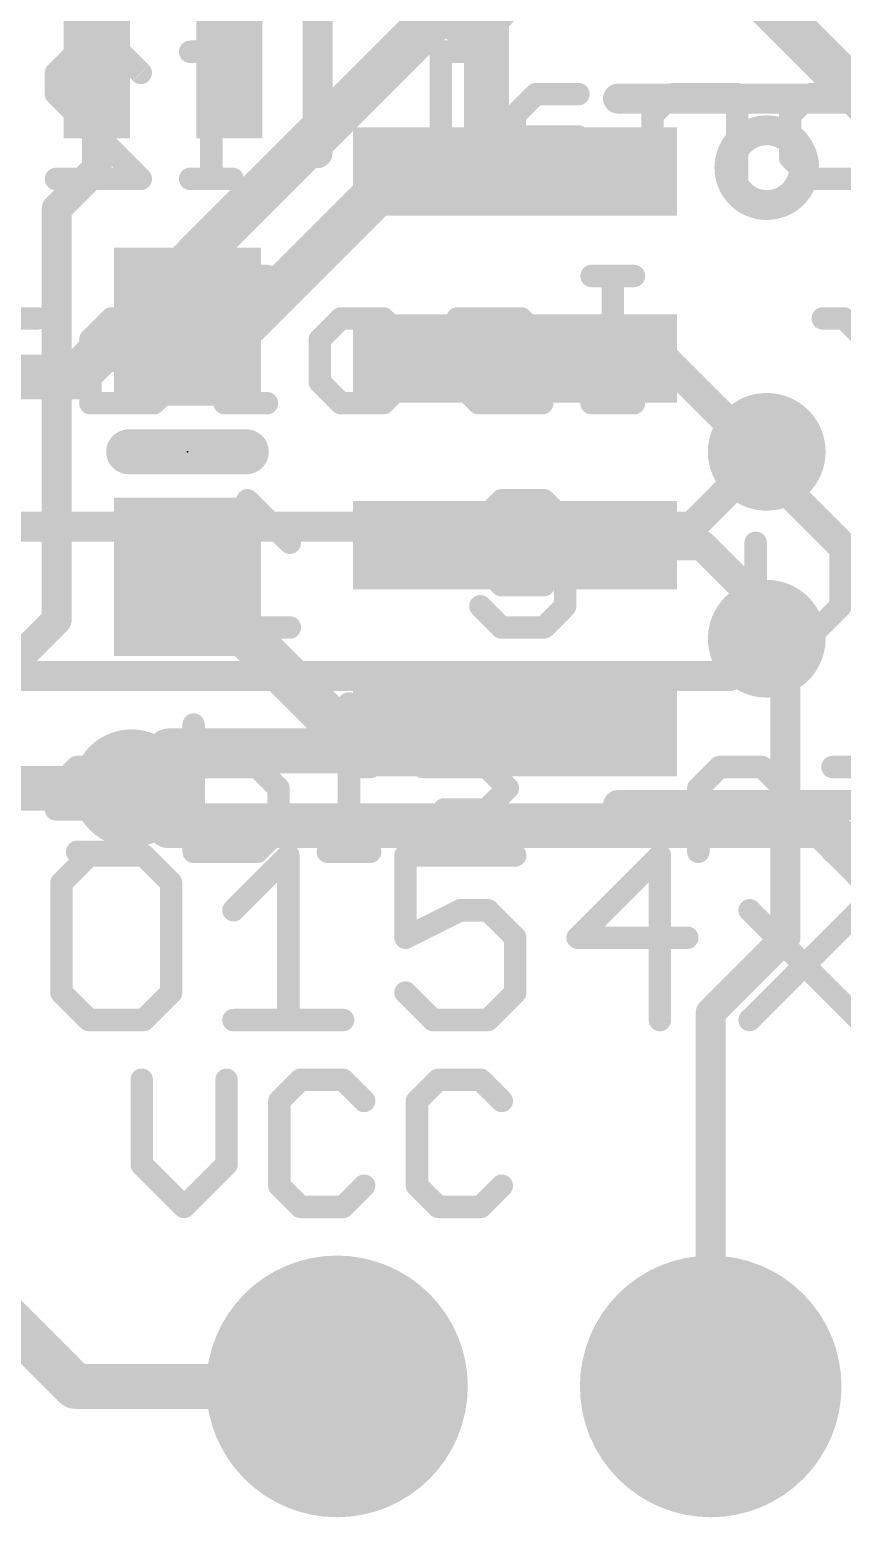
# Model space of a CAD drawing. Extents: x -0.1 to 34.1, y -8.2 to 17.8.
# Drawn here: x 6.8 to 12.32, y 1.65 to 11.76 of the extents above; entities that cross this region are included whole.
import ezdxf

# ---------------------------------------------------------------- set-up
doc = ezdxf.new("R2010")
doc.units = 0
for name, color, linetype in [('1', 12, 'CONTINUOUS'), ('16', 5, 'CONTINUOUS'), ('17', 110, 'CONTINUOUS'), ('18', 110, 'CONTINUOUS'), ('21', 40, 'CONTINUOUS'), ('22', 6, 'CONTINUOUS'), ('23', 40, 'CONTINUOUS')]:
    doc.layers.add(name, color=color, linetype=linetype)

# ---------------------------------------------------------------- blocks, each defined once
blk = doc.blocks.new('RECT')
blk.add_solid([(-0.5, -0.5), (0.5, -0.5), (-0.5, 0.5), (0.5, 0.5)])
blk = doc.blocks.new('ROUNDP')
at = {"const_width": 0.5}
blk.add_lwpolyline([(0, -0.25, 1), (0, 0.25, 1), (0, -0.25)], format="xyb", dxfattribs=at)
blk = doc.blocks.new('ROUNDV')
at = {"const_width": 0.5}
blk.add_lwpolyline([(0, -0.25, 1), (0, 0.25, 1), (0, -0.25)], format="xyb", dxfattribs=at)

msp = doc.modelspace()

# ---------------------------------------------------------------- linework, layer by layer
at = {"layer": '1'}
for points, const_width in [([(9.906, 11.938), (9.906, 10.795)], 0.3048), ([(7.258, 11.469), (7.258, 10.814)], 0.2032), ([(7.258, 10.814), (6.985, 10.541)], 0.2032), ([(9.31, 10.795), (8.255, 9.74)], 0.3048), ([(9.31, 10.795), (9.906, 10.795)], 0.3048), ([(9.906, 10.795), (10.1, 10.795)], 0.3048), ([(6.985, 10.541), (6.985, 7.747)], 0.2032), ([(7.874, 9.74), (8.255, 9.74)], 0.3048), ([(11.116, 9.525), (10.1, 9.525)], 0.2032), ([(11.751, 8.89), (11.116, 9.525)], 0.2032), ([(11.811, 8.89), (11.751, 8.89)], 0.2032), ([(11.811, 8.89), (11.811, 8.763)], 0.2032), ([(12.573, 8.001), (11.811, 8.763)], 0.2032), ([(11.37, 8.255), (10.1, 8.255)], 0.2032), ([(11.811, 7.814), (11.37, 8.255)], 0.2032), ([(7.874, 8.04), (8.929, 6.985)], 0.3048), ([(11.811, 7.62), (11.811, 7.814)], 0.2032), ([(6.985, 7.747), (6.628, 7.39)], 0.2032), ([(11.938, 7.493), (11.811, 7.62)], 0.2032), ([(11.938, 5.588), (11.938, 7.493)], 0.2032), ([(8.929, 6.985), (9.056, 6.858)], 0.3048), ([(8.929, 6.985), (10.1, 6.985)], 0.3048), ([(7.112, 2.54), (2.794, 6.858)], 0.3048), ([(7.493, 6.604), (7.747, 6.858)], 0.3048), ([(7.747, 6.858), (9.056, 6.858)], 0.3048), ([(11.43, 5.08), (11.938, 5.588)], 0.2032), ([(11.43, 2.54), (11.43, 5.08)], 0.2032), ([(8.89, 2.54), (7.112, 2.54)], 0.3048)]:
    msp.add_lwpolyline(points, dxfattribs=dict(at, const_width=const_width))
for points, const_width in [([(7.3088, 11.469, 1), (7.2072, 11.469)], 0.1016), ([(7.2939, 10.7781, 1), (7.2221, 10.8499)], 0.1016), ([(9.31, 10.8712, 1), (9.31, 10.7188)], 0.1524), ([(9.3639, 10.7411, 1), (9.2561, 10.8489)], 0.1524), ([(9.906, 10.8712, 1), (9.906, 10.7188)], 0.1524), ([(9.906, 10.7188, 1), (9.906, 10.8712)], 0.1524), ([(10.1, 10.7188, 1), (10.1, 10.8712)], 0.1524), ([(7.2072, 10.814, 1), (7.3088, 10.814)], 0.1016), ([(9.8298, 10.795, 1), (9.9822, 10.795)], 0.1524), ([(7.0358, 10.541, 1), (6.9342, 10.541)], 0.1016), ([(6.9491, 10.5769, 1), (7.0209, 10.5051)], 0.1016), ([(7.874, 9.8162, 1), (7.874, 9.6638)], 0.1524), ([(8.2011, 9.7939, 1), (8.3089, 9.6861)], 0.1524), ([(8.255, 9.6638, 1), (8.255, 9.8162)], 0.1524), ([(10.1, 9.5758, 1), (10.1, 9.4742)], 0.1016), ([(11.1519, 9.5609, 1), (11.0801, 9.4891)], 0.1016), ([(11.116, 9.4742, 1), (11.116, 9.5758)], 0.1016), ([(11.751, 8.9408, 1), (11.751, 8.8392)], 0.1016), ([(11.7151, 8.8541, 1), (11.7869, 8.9259)], 0.1016), ([(11.8618, 8.89, 1), (11.7602, 8.89)], 0.1016), ([(11.811, 8.8392, 1), (11.811, 8.9408)], 0.1016), ([(11.8469, 8.7989, 1), (11.7751, 8.7271)], 0.1016), ([(11.7602, 8.763, 1), (11.8618, 8.763)], 0.1016), ([(10.1, 8.3058, 1), (10.1, 8.2042)], 0.1016), ([(11.4059, 8.2909, 1), (11.3341, 8.2191)], 0.1016), ([(11.37, 8.2042, 1), (11.37, 8.3058)], 0.1016), ([(7.9279, 8.0939, 1), (7.8201, 7.9861)], 0.1524), ([(11.8618, 7.814, 1), (11.7602, 7.814)], 0.1016), ([(11.7751, 7.7781, 1), (11.8469, 7.8499)], 0.1016), ([(6.9342, 7.747, 1), (7.0358, 7.747)], 0.1016), ([(7.0209, 7.7111, 1), (6.9491, 7.7829)], 0.1016), ([(11.8469, 7.6559, 1), (11.7751, 7.5841)], 0.1016), ([(11.7602, 7.62, 1), (11.8618, 7.62)], 0.1016), ([(11.9888, 7.493, 1), (11.8872, 7.493)], 0.1016), ([(11.9021, 7.4571, 1), (11.9739, 7.5289)], 0.1016), ([(8.9829, 7.0389, 1), (8.8751, 6.9311)], 0.1524), ([(8.929, 7.0612, 1), (8.929, 6.9088)], 0.1524), ([(8.8751, 6.9311, 1), (8.9829, 7.0389)], 0.1524), ([(10.1, 6.9088, 1), (10.1, 7.0612)], 0.1524), ([(7.747, 6.9342, 1), (7.747, 6.7818)], 0.1524), ([(7.8009, 6.8041, 1), (7.6931, 6.9119)], 0.1524), ([(9.0021, 6.8041, 1), (9.1099, 6.9119)], 0.1524), ([(9.056, 6.7818, 1), (9.056, 6.9342)], 0.1524), ([(7.4391, 6.6579, 1), (7.5469, 6.5501)], 0.1524), ([(11.9739, 5.5521, 1), (11.9021, 5.6239)], 0.1016), ([(11.8872, 5.588, 1), (11.9888, 5.588)], 0.1016), ([(11.4808, 5.08, 1), (11.3792, 5.08)], 0.1016), ([(11.3941, 5.1159, 1), (11.4659, 5.0441)], 0.1016), ([(7.112, 2.6162, 1), (7.112, 2.4638)], 0.1524), ([(7.0581, 2.4861, 1), (7.1659, 2.5939)], 0.1524), ([(8.89, 2.4638, 1), (8.89, 2.6162)], 0.1524), ([(11.3792, 2.54, 1), (11.4808, 2.54)], 0.1016)]:
    msp.add_lwpolyline(points, format="xyb", dxfattribs=dict(at, const_width=const_width))
at = {"layer": '16'}
for points, const_width in [([(7.112, 9.398), (9.779, 12.065)], 0.3048), ([(3.556, 9.398), (7.112, 9.398)], 0.3048), ([(11.303, 8.382), (11.811, 8.89)], 0.2032), ([(3.556, 8.382), (11.303, 8.382)], 0.2032), ([(11.557, 7.366), (11.811, 7.62)], 0.2032), ([(3.556, 7.366), (11.557, 7.366)], 0.2032), ([(7.493, 6.604), (3.048, 6.604)], 0.3048), ([(7.747, 6.35), (7.493, 6.604)], 0.3048), ([(12.192, 6.35), (7.747, 6.35)], 0.3048), ([(16.002, 2.54), (12.192, 6.35)], 0.3048)]:
    msp.add_lwpolyline(points, dxfattribs=dict(at, const_width=const_width))
for points, const_width in [([(7.0581, 9.4519, 1), (7.1659, 9.3441)], 0.1524), ([(7.112, 9.3218, 1), (7.112, 9.4742)], 0.1524), ([(11.8469, 8.8541, 1), (11.7751, 8.9259)], 0.1016), ([(11.2671, 8.4179, 1), (11.3389, 8.3461)], 0.1016), ([(11.303, 8.3312, 1), (11.303, 8.4328)], 0.1016), ([(11.8469, 7.5841, 1), (11.7751, 7.6559)], 0.1016), ([(11.5211, 7.4019, 1), (11.5929, 7.3301)], 0.1016), ([(11.557, 7.3152, 1), (11.557, 7.4168)], 0.1016), ([(7.5469, 6.6579, 1), (7.4391, 6.5501)], 0.1524), ([(7.493, 6.5278, 1), (7.493, 6.6802)], 0.1524), ([(7.747, 6.4262, 1), (7.747, 6.2738)], 0.1524), ([(7.6931, 6.2961, 1), (7.8009, 6.4039)], 0.1524), ([(12.2459, 6.4039, 1), (12.1381, 6.2961)], 0.1524), ([(12.192, 6.2738, 1), (12.192, 6.4262)], 0.1524)]:
    msp.add_lwpolyline(points, format="xyb", dxfattribs=dict(at, const_width=const_width))
at = {"layer": '21'}
for points, const_width in [([(8.758, 13.719), (8.758, 10.919)], 0.2032), ([(11.5931, 12.1559), (12.7, 11.049)], 0.3048), ([(10.8, 11.29), (14.6, 11.29)], 0.2032), ([(8.274, 8.89), (7.474, 8.89)], 0.3048), ([(14.6, 6.49), (10.8, 6.49)], 0.2032), ([(7.2036, 6.1478), (7.0172, 5.9613)], 0.1524), ([(7.5765, 6.1478), (7.2036, 6.1478)], 0.1524), ([(7.7629, 5.9613), (7.5765, 6.1478)], 0.1524), ([(8.1866, 5.7749), (8.5594, 6.1478)], 0.1524), ([(8.5594, 6.1478), (8.5594, 5.0292)], 0.1524), ([(10.1017, 6.1478), (9.356, 6.1478)], 0.1524), ([(9.356, 6.1478), (9.356, 5.5885)], 0.1524), ([(11.0847, 6.1478), (10.5254, 5.5885)], 0.1524), ([(11.0847, 5.0292), (11.0847, 6.1478)], 0.1524), ([(7.0172, 5.9613), (7.0172, 5.2156)], 0.1524), ([(7.7629, 5.2156), (7.7629, 5.9613)], 0.1524), ([(9.356, 5.5885), (9.7288, 5.7749)], 0.1524), ([(9.7288, 5.7749), (9.9153, 5.7749)], 0.1524), ([(9.9153, 5.7749), (10.1017, 5.5885)], 0.1524), ([(11.6948, 5.7749), (12.4405, 5.0292)], 0.1524), ([(11.6948, 5.0292), (12.4405, 5.7749)], 0.1524), ([(10.1017, 5.5885), (10.1017, 5.2156)], 0.1524), ([(10.5254, 5.5885), (11.2711, 5.5885)], 0.1524), ([(7.0172, 5.2156), (7.2036, 5.0292)], 0.1524), ([(7.5765, 5.0292), (7.7629, 5.2156)], 0.1524), ([(9.5424, 5.0292), (9.356, 5.2156)], 0.1524), ([(10.1017, 5.2156), (9.9153, 5.0292)], 0.1524), ([(7.2036, 5.0292), (7.5765, 5.0292)], 0.1524), ([(8.1866, 5.0292), (8.9323, 5.0292)], 0.1524), ([(9.9153, 5.0292), (9.5424, 5.0292)], 0.1524), ([(7.5629, 4.6235), (7.5629, 4.0473)], 0.1524), ([(8.1391, 4.0473), (8.1391, 4.6235)], 0.1524), ([(8.6425, 4.6235), (8.4984, 4.4795)], 0.1524), ([(8.9306, 4.6235), (8.6425, 4.6235)], 0.1524), ([(9.0747, 4.4795), (8.9306, 4.6235)], 0.1524), ([(9.578, 4.6235), (9.434, 4.4795)], 0.1524), ([(9.8661, 4.6235), (9.578, 4.6235)], 0.1524), ([(10.0102, 4.4795), (9.8661, 4.6235)], 0.1524), ([(8.4984, 4.4795), (8.4984, 3.9033)], 0.1524), ([(9.434, 4.4795), (9.434, 3.9033)], 0.1524), ([(7.5629, 4.0473), (7.851, 3.7592)], 0.1524), ([(7.851, 3.7592), (8.1391, 4.0473)], 0.1524), ([(8.4984, 3.9033), (8.6425, 3.7592)], 0.1524), ([(8.9306, 3.7592), (9.0747, 3.9033)], 0.1524), ([(9.434, 3.9033), (9.578, 3.7592)], 0.1524), ([(9.8661, 3.7592), (10.0102, 3.9033)], 0.1524), ([(8.6425, 3.7592), (8.9306, 3.7592)], 0.1524), ([(9.578, 3.7592), (9.8661, 3.7592)], 0.1524)]:
    msp.add_lwpolyline(points, dxfattribs=dict(at, const_width=const_width))
for points, const_width in [([(10.8, 11.3408, 1), (10.8, 11.2392)], 0.1016), ([(11.811, 10.5664, 1), (11.811, 11.0744, 1), (11.811, 10.5664)], 0.2032), ([(8.7072, 10.919, 1), (8.8088, 10.919)], 0.1016), ([(7.474, 8.9662, 1), (7.474, 8.8138)], 0.1524), ([(8.274, 8.8138, 1), (8.274, 8.9662)], 0.1524), ([(10.8, 6.5408, 1), (10.8, 6.4392)], 0.1016), ([(7.2036, 6.1859, 1), (7.2036, 6.1097)], 0.0762), ([(7.2306, 6.1208, 1), (7.1767, 6.1747)], 0.0762), ([(7.6034, 6.1747, 1), (7.5495, 6.1208)], 0.0762), ([(7.5765, 6.1097, 1), (7.5765, 6.1859)], 0.0762), ([(8.5975, 6.1478, 1), (8.5213, 6.1478)], 0.0762), ([(8.5864, 6.1208, 1), (8.5325, 6.1747)], 0.0762), ([(9.356, 6.1859, 1), (9.356, 6.1097)], 0.0762), ([(9.3941, 6.1478, 1), (9.3179, 6.1478)], 0.0762), ([(10.1017, 6.1097, 1), (10.1017, 6.1859)], 0.0762), ([(11.1228, 6.1478, 1), (11.0466, 6.1478)], 0.0762), ([(11.1116, 6.1208, 1), (11.0577, 6.1747)], 0.0762), ([(7.0553, 5.9613, 1), (6.9791, 5.9613)], 0.0762), ([(6.9903, 5.9883, 1), (7.0441, 5.9344)], 0.0762), ([(7.801, 5.9613, 1), (7.7248, 5.9613)], 0.0762), ([(7.736, 5.9344, 1), (7.7898, 5.9883)], 0.0762), ([(8.1597, 5.8018, 1), (8.2135, 5.748)], 0.0762), ([(9.7288, 5.813, 1), (9.7288, 5.7368)], 0.0762), ([(9.7459, 5.7408, 1), (9.7118, 5.809)], 0.0762), ([(9.9422, 5.8018, 1), (9.8883, 5.748)], 0.0762), ([(9.9153, 5.7368, 1), (9.9153, 5.813)], 0.0762), ([(11.7217, 5.8018, 1), (11.6678, 5.748)], 0.0762), ([(9.339, 5.6226, 1), (9.373, 5.5544)], 0.0762), ([(10.1398, 5.5885, 1), (10.0636, 5.5885)], 0.0762), ([(10.5254, 5.6266, 1), (10.5254, 5.5504)], 0.0762), ([(11.2711, 5.5504, 1), (11.2711, 5.6266)], 0.0762), ([(9.3179, 5.5885, 1), (9.3941, 5.5885)], 0.0762), ([(10.0748, 5.5615, 1), (10.1286, 5.6154)], 0.0762), ([(10.4984, 5.6154, 1), (10.5523, 5.5615)], 0.0762), ([(7.0441, 5.2426, 1), (6.9903, 5.1887)], 0.0762), ([(7.7898, 5.1887, 1), (7.736, 5.2426)], 0.0762), ([(9.3829, 5.2426, 1), (9.329, 5.1887)], 0.0762), ([(10.1286, 5.1887, 1), (10.0748, 5.2426)], 0.0762), ([(6.9791, 5.2156, 1), (7.0553, 5.2156)], 0.0762), ([(7.7248, 5.2156, 1), (7.801, 5.2156)], 0.0762), ([(10.0636, 5.2156, 1), (10.1398, 5.2156)], 0.0762), ([(7.2036, 5.0673, 1), (7.2036, 4.9911)], 0.0762), ([(7.1767, 5.0023, 1), (7.2306, 5.0561)], 0.0762), ([(7.5495, 5.0561, 1), (7.6034, 5.0023)], 0.0762), ([(7.5765, 4.9911, 1), (7.5765, 5.0673)], 0.0762), ([(8.1866, 5.0673, 1), (8.1866, 4.9911)], 0.0762), ([(8.5213, 5.0292, 1), (8.5975, 5.0292)], 0.0762), ([(8.9323, 4.9911, 1), (8.9323, 5.0673)], 0.0762), ([(9.5424, 5.0673, 1), (9.5424, 4.9911)], 0.0762), ([(9.5155, 5.0023, 1), (9.5694, 5.0561)], 0.0762), ([(9.8883, 5.0561, 1), (9.9422, 5.0023)], 0.0762), ([(9.9153, 4.9911, 1), (9.9153, 5.0673)], 0.0762), ([(11.0466, 5.0292, 1), (11.1228, 5.0292)], 0.0762), ([(11.6678, 5.0561, 1), (11.7217, 5.0023)], 0.0762), ([(7.601, 4.6235, 1), (7.5248, 4.6235)], 0.0762), ([(8.1772, 4.6235, 1), (8.101, 4.6235)], 0.0762), ([(8.6425, 4.6616, 1), (8.6425, 4.5854)], 0.0762), ([(8.6694, 4.5966, 1), (8.6156, 4.6505)], 0.0762), ([(8.9576, 4.6505, 1), (8.9037, 4.5966)], 0.0762), ([(8.9306, 4.5854, 1), (8.9306, 4.6616)], 0.0762), ([(9.578, 4.6616, 1), (9.578, 4.5854)], 0.0762), ([(9.605, 4.5966, 1), (9.5511, 4.6505)], 0.0762), ([(9.8931, 4.6505, 1), (9.8392, 4.5966)], 0.0762), ([(9.8661, 4.5854, 1), (9.8661, 4.6616)], 0.0762), ([(8.5365, 4.4795, 1), (8.4603, 4.4795)], 0.0762), ([(9.4721, 4.4795, 1), (9.3959, 4.4795)], 0.0762), ([(8.4715, 4.5064, 1), (8.5254, 4.4525)], 0.0762), ([(9.0477, 4.4525, 1), (9.1016, 4.5064)], 0.0762), ([(9.407, 4.5064, 1), (9.4609, 4.4525)], 0.0762), ([(9.9832, 4.4525, 1), (10.0371, 4.5064)], 0.0762), ([(7.5899, 4.0743, 1), (7.536, 4.0204)], 0.0762), ([(7.5248, 4.0473, 1), (7.601, 4.0473)], 0.0762), ([(8.101, 4.0473, 1), (8.1772, 4.0473)], 0.0762), ([(8.1661, 4.0204, 1), (8.1122, 4.0743)], 0.0762), ([(8.5254, 3.9302, 1), (8.4715, 3.8763)], 0.0762), ([(9.1016, 3.8763, 1), (9.0477, 3.9302)], 0.0762), ([(9.4609, 3.9302, 1), (9.407, 3.8763)], 0.0762), ([(10.0371, 3.8763, 1), (9.9832, 3.9302)], 0.0762), ([(8.4603, 3.9033, 1), (8.5365, 3.9033)], 0.0762), ([(9.3959, 3.9033, 1), (9.4721, 3.9033)], 0.0762), ([(7.8241, 3.7861, 1), (7.878, 3.7323)], 0.0762), ([(7.8241, 3.7323, 1), (7.878, 3.7861)], 0.0762), ([(8.6425, 3.7973, 1), (8.6425, 3.7211)], 0.0762), ([(8.6156, 3.7323, 1), (8.6694, 3.7861)], 0.0762), ([(8.9037, 3.7861, 1), (8.9576, 3.7323)], 0.0762), ([(8.9306, 3.7211, 1), (8.9306, 3.7973)], 0.0762), ([(9.578, 3.7973, 1), (9.578, 3.7211)], 0.0762), ([(9.5511, 3.7323, 1), (9.605, 3.7861)], 0.0762), ([(9.8392, 3.7861, 1), (9.8931, 3.7323)], 0.0762), ([(9.8661, 3.7211, 1), (9.8661, 3.7973)], 0.0762)]:
    msp.add_lwpolyline(points, format="xyb", dxfattribs=dict(at, const_width=const_width))
at = {"layer": '22', "const_width": 0.1524}
for points in [[(6.9802, 11.4645), (7.1243, 11.6085)], [(7.1243, 11.6085), (7.4124, 11.6085)], [(7.4124, 11.6085), (7.5564, 11.4645)], [(8.1801, 11.6085), (7.892, 11.6085)], [(8.036, 10.7442), (8.036, 11.6085)], [(9.7393, 11.6085), (9.5952, 11.6085)], [(9.5952, 11.6085), (9.5952, 10.7442)], [(6.9802, 11.3204), (6.9802, 11.4645)], [(7.5564, 10.7442), (6.9802, 11.3204)], [(10.2426, 11.3204), (10.0986, 11.1764)], [(10.5308, 11.3204), (10.2426, 11.3204)], [(11.1782, 11.3204), (11.0341, 11.1764)], [(11.6103, 11.3204), (11.1782, 11.3204)], [(11.6103, 10.7442), (11.6103, 11.3204)], [(11.9696, 11.1764), (12.1137, 11.3204)], [(12.1137, 11.3204), (12.4018, 11.3204)], [(10.0986, 11.1764), (10.0986, 10.7442)], [(11.0341, 11.1764), (11.0341, 10.7442)], [(11.9696, 10.8883), (11.9696, 11.1764)], [(10.5308, 11.0323), (10.0986, 11.0323)], [(10.6748, 10.8883), (10.5308, 11.0323)], [(10.5308, 10.7442), (10.6748, 10.8883)], [(12.1137, 10.7442), (11.9696, 10.8883)], [(6.9802, 10.7442), (7.5564, 10.7442)], [(8.1801, 10.7442), (7.892, 10.7442)], [(9.7393, 10.7442), (9.4512, 10.7442)], [(10.0986, 10.7442), (10.5308, 10.7442)], [(12.4018, 10.7442), (12.1137, 10.7442)], [(8.414, 10.0845), (8.2699, 10.0845)], [(8.2699, 10.0845), (8.2699, 9.2202)], [(10.9087, 10.0845), (10.6206, 10.0845)], [(10.7646, 9.2202), (10.7646, 10.0845)], [(6.8548, 9.7964), (6.5667, 9.7964)], [(7.3581, 9.7964), (7.2141, 9.6524)], [(7.6462, 9.7964), (7.3581, 9.7964)], [(8.7733, 9.6524), (8.9173, 9.7964)], [(8.9173, 9.7964), (9.2054, 9.7964)], [(9.2054, 9.7964), (9.3495, 9.6524)], [(10.141, 9.7964), (9.7088, 9.7964)], [(10.285, 9.6524), (10.141, 9.7964)], [(12.3357, 9.7964), (12.1916, 9.7964)], [(12.6238, 9.5083), (12.3357, 9.7964)], [(7.2141, 9.6524), (7.2141, 9.2202)], [(8.7733, 9.3643), (8.7733, 9.6524)], [(9.3495, 9.6524), (9.3495, 9.3643)], [(10.141, 9.5083), (10.285, 9.6524)], [(7.6462, 9.5083), (7.2141, 9.5083)], [(7.7903, 9.3643), (7.6462, 9.5083)], [(9.7088, 9.3643), (9.8528, 9.5083)], [(9.8528, 9.5083), (10.141, 9.5083)], [(7.6462, 9.2202), (7.7903, 9.3643)], [(8.9173, 9.2202), (8.7733, 9.3643)], [(9.3495, 9.3643), (9.2054, 9.2202)], [(9.8528, 9.2202), (9.7088, 9.3643)], [(7.2141, 9.2202), (7.6462, 9.2202)], [(8.414, 9.2202), (8.1259, 9.2202)], [(9.2054, 9.2202), (8.9173, 9.2202)], [(10.285, 9.2202), (9.8528, 9.2202)], [(10.9087, 9.2202), (10.6206, 9.2202)], [(8.5699, 8.2724), (8.2818, 8.5605)], [(8.2818, 8.5605), (8.2818, 7.6962)], [(10.0088, 8.5605), (9.8647, 8.4165)], [(10.2969, 8.5605), (10.0088, 8.5605)], [(10.4409, 8.4165), (10.2969, 8.5605)], [(9.8647, 8.4165), (9.8647, 8.1284)], [(10.4409, 7.8403), (10.4409, 8.4165)], [(10.2969, 8.2724), (10.0088, 8.2724)], [(10.0088, 8.2724), (10.0088, 7.9843)], [(10.2969, 7.9843), (10.2969, 8.2724)], [(11.7357, 8.2724), (11.7357, 7.5521)], [(12.312, 8.2724), (12.312, 7.8403)], [(9.8647, 8.1284), (10.0088, 7.9843)], [(10.0088, 7.9843), (10.2969, 7.9843)], [(9.8647, 7.8403), (10.0088, 7.6962)], [(10.2969, 7.6962), (10.4409, 7.8403)], [(12.312, 7.8403), (12.1679, 7.6962)], [(8.5699, 7.6962), (7.9937, 7.6962)], [(10.0088, 7.6962), (10.2969, 7.6962)], [(12.1679, 7.6962), (11.7357, 7.6962)], [(11.7357, 7.5521), (11.8798, 7.4081)], [(11.8798, 7.4081), (12.0239, 7.4081)], [(8.9716, 7.1806), (8.9716, 7.0365)], [(7.9157, 7.0365), (7.9157, 6.1722)], [(11.9222, 7.0365), (11.9222, 6.1722)], [(7.1242, 6.7484), (6.9802, 6.6044)], [(7.4124, 6.7484), (7.1242, 6.7484)], [(7.5564, 6.6044), (7.4124, 6.7484)], [(8.3479, 6.7484), (7.9157, 6.7484)], [(8.4919, 6.6044), (8.3479, 6.7484)], [(9.1156, 6.7484), (8.9716, 6.7484)], [(8.9716, 6.7484), (8.9716, 6.1722)], [(9.9071, 6.7484), (9.4749, 6.7484)], [(10.0511, 6.6044), (9.9071, 6.7484)], [(11.49, 6.7484), (11.3459, 6.6044)], [(11.7781, 6.7484), (11.49, 6.7484)], [(11.9222, 6.6044), (11.7781, 6.7484)], [(12.5458, 6.7484), (12.2577, 6.7484)], [(6.9802, 6.6044), (6.9802, 6.4603)], [(7.5564, 6.3163), (7.5564, 6.6044)], [(8.4919, 6.3163), (8.4919, 6.6044)], [(9.9071, 6.4603), (10.0511, 6.6044)], [(11.3459, 6.6044), (11.3459, 6.1722)], [(6.9802, 6.4603), (7.5564, 6.4603)], [(9.4749, 6.3163), (9.619, 6.4603)], [(9.619, 6.4603), (9.9071, 6.4603)], [(7.4124, 6.1722), (7.5564, 6.3163)], [(8.3479, 6.1722), (8.4919, 6.3163)], [(9.619, 6.1722), (9.4749, 6.3163)], [(12.4018, 6.3163), (12.2577, 6.1722)], [(7.1242, 6.1722), (7.4124, 6.1722)], [(7.9157, 6.1722), (8.3479, 6.1722)], [(9.1156, 6.1722), (8.8275, 6.1722)], [(10.0511, 6.1722), (9.619, 6.1722)]]:
    msp.add_lwpolyline(points, dxfattribs=at)
at = {"layer": '22', "const_width": 0.0762}
for points in [[(7.1243, 11.6466, 1), (7.1243, 11.5704)], [(7.1512, 11.5816, 1), (7.0973, 11.6355)], [(7.4393, 11.6355, 1), (7.3854, 11.5816)], [(7.4124, 11.5704, 1), (7.4124, 11.6466)], [(7.892, 11.6466, 1), (7.892, 11.5704)], [(8.0741, 11.6085, 1), (7.9979, 11.6085)], [(8.1801, 11.5704, 1), (8.1801, 11.6466)], [(9.5952, 11.6466, 1), (9.5952, 11.5704)], [(9.6333, 11.6085, 1), (9.5571, 11.6085)], [(9.7393, 11.5704, 1), (9.7393, 11.6466)], [(7.0183, 11.4645, 1), (6.9421, 11.4645)], [(6.9533, 11.4914, 1), (7.0071, 11.4375)], [(7.5295, 11.4375, 1), (7.5834, 11.4914)], [(7.0071, 11.3474, 1), (6.9533, 11.2935)], [(6.9421, 11.3204, 1), (7.0183, 11.3204)], [(10.2426, 11.3585, 1), (10.2426, 11.2823)], [(10.2696, 11.2935, 1), (10.2157, 11.3474)], [(10.5308, 11.2823, 1), (10.5308, 11.3585)], [(11.1782, 11.3585, 1), (11.1782, 11.2823)], [(11.2051, 11.2935, 1), (11.1512, 11.3474)], [(11.6484, 11.3204, 1), (11.5722, 11.3204)], [(11.6103, 11.2823, 1), (11.6103, 11.3585)], [(12.1137, 11.3585, 1), (12.1137, 11.2823)], [(12.1406, 11.2935, 1), (12.0867, 11.3474)], [(10.0716, 11.2033, 1), (10.1255, 11.1494)], [(10.1367, 11.1764, 1), (10.0605, 11.1764)], [(11.0722, 11.1764, 1), (10.996, 11.1764)], [(11.0072, 11.2033, 1), (11.0611, 11.1494)], [(12.0077, 11.1764, 1), (11.9315, 11.1764)], [(11.9427, 11.2033, 1), (11.9966, 11.1494)], [(10.0986, 11.0704, 1), (10.0986, 10.9942)], [(10.5577, 11.0593, 1), (10.5038, 11.0054)], [(10.5308, 10.9942, 1), (10.5308, 11.0704)], [(10.7018, 10.8613, 1), (10.6479, 10.9152)], [(10.6479, 10.8613, 1), (10.7018, 10.9152)], [(11.9966, 10.9152, 1), (11.9427, 10.8613)], [(11.9315, 10.8883, 1), (12.0077, 10.8883)], [(6.9802, 10.7823, 1), (6.9802, 10.7061)], [(7.5564, 10.7061, 1), (7.5564, 10.7823)], [(7.892, 10.7823, 1), (7.892, 10.7061)], [(8.1801, 10.7061, 1), (8.1801, 10.7823)], [(9.4512, 10.7823, 1), (9.4512, 10.7061)], [(9.7393, 10.7061, 1), (9.7393, 10.7823)], [(10.0986, 10.7823, 1), (10.0986, 10.7061)], [(10.5308, 10.7061, 1), (10.5308, 10.7823)], [(12.1137, 10.7823, 1), (12.1137, 10.7061)], [(7.5295, 10.7173, 1), (7.5834, 10.7711)], [(7.9979, 10.7442, 1), (8.0741, 10.7442)], [(9.5571, 10.7442, 1), (9.6333, 10.7442)], [(10.0605, 10.7442, 1), (10.1367, 10.7442)], [(10.5038, 10.7711, 1), (10.5577, 10.7173)], [(10.996, 10.7442, 1), (11.0722, 10.7442)], [(11.5722, 10.7442, 1), (11.6484, 10.7442)], [(12.0867, 10.7173, 1), (12.1406, 10.7711)], [(8.2699, 10.1226, 1), (8.2699, 10.0464)], [(8.308, 10.0845, 1), (8.2318, 10.0845)], [(8.414, 10.0464, 1), (8.414, 10.1226)], [(10.6206, 10.1226, 1), (10.6206, 10.0464)], [(10.8027, 10.0845, 1), (10.7265, 10.0845)], [(10.9087, 10.0464, 1), (10.9087, 10.1226)], [(6.8548, 9.7583, 1), (6.8548, 9.8345)], [(7.3581, 9.8345, 1), (7.3581, 9.7583)], [(7.3851, 9.7695, 1), (7.3312, 9.8234)], [(7.6462, 9.7583, 1), (7.6462, 9.8345)], [(8.9173, 9.8345, 1), (8.9173, 9.7583)], [(8.9443, 9.7695, 1), (8.8904, 9.8234)], [(9.2324, 9.8234, 1), (9.1785, 9.7695)], [(9.2054, 9.7583, 1), (9.2054, 9.8345)], [(9.7088, 9.8345, 1), (9.7088, 9.7583)], [(10.1679, 9.8234, 1), (10.114, 9.7695)], [(10.141, 9.7583, 1), (10.141, 9.8345)], [(12.1916, 9.8345, 1), (12.1916, 9.7583)], [(12.3626, 9.8234, 1), (12.3088, 9.7695)], [(12.3357, 9.7583, 1), (12.3357, 9.8345)], [(7.1871, 9.6793, 1), (7.241, 9.6254)], [(7.2522, 9.6524, 1), (7.176, 9.6524)], [(8.7463, 9.6793, 1), (8.8002, 9.6254)], [(8.8114, 9.6524, 1), (8.7352, 9.6524)], [(9.3876, 9.6524, 1), (9.3114, 9.6524)], [(9.3226, 9.6254, 1), (9.3764, 9.6793)], [(10.312, 9.6254, 1), (10.2581, 9.6793)], [(10.2581, 9.6254, 1), (10.312, 9.6793)], [(7.2141, 9.5464, 1), (7.2141, 9.4702)], [(7.6732, 9.5353, 1), (7.6193, 9.4814)], [(7.6462, 9.4702, 1), (7.6462, 9.5464)], [(9.8528, 9.5464, 1), (9.8528, 9.4702)], [(9.8798, 9.4814, 1), (9.8259, 9.5353)], [(10.114, 9.5353, 1), (10.1679, 9.4814)], [(10.141, 9.4702, 1), (10.141, 9.5464)], [(7.8172, 9.3373, 1), (7.7634, 9.3912)], [(7.7634, 9.3373, 1), (7.8172, 9.3912)], [(8.8002, 9.3912, 1), (8.7463, 9.3373)], [(8.7352, 9.3643, 1), (8.8114, 9.3643)], [(9.3114, 9.3643, 1), (9.3876, 9.3643)], [(9.3764, 9.3373, 1), (9.3226, 9.3912)], [(9.7357, 9.3912, 1), (9.6818, 9.3373)], [(9.6818, 9.3912, 1), (9.7357, 9.3373)], [(7.2141, 9.2583, 1), (7.2141, 9.1821)], [(7.176, 9.2202, 1), (7.2522, 9.2202)], [(7.6193, 9.2471, 1), (7.6732, 9.1933)], [(7.6462, 9.1821, 1), (7.6462, 9.2583)], [(8.1259, 9.2583, 1), (8.1259, 9.1821)], [(8.2318, 9.2202, 1), (8.308, 9.2202)], [(8.414, 9.1821, 1), (8.414, 9.2583)], [(8.9173, 9.2583, 1), (8.9173, 9.1821)], [(8.8904, 9.1933, 1), (8.9443, 9.2471)], [(9.1785, 9.2471, 1), (9.2324, 9.1933)], [(9.2054, 9.1821, 1), (9.2054, 9.2583)], [(9.8528, 9.2583, 1), (9.8528, 9.1821)], [(9.8259, 9.1933, 1), (9.8798, 9.2471)], [(10.285, 9.1821, 1), (10.285, 9.2583)], [(10.6206, 9.2583, 1), (10.6206, 9.1821)], [(10.7265, 9.2202, 1), (10.8027, 9.2202)], [(10.9087, 9.1821, 1), (10.9087, 9.2583)], [(8.3087, 8.5875, 1), (8.2548, 8.5336)], [(8.3199, 8.5605, 1), (8.2437, 8.5605)], [(10.0088, 8.5986, 1), (10.0088, 8.5224)], [(10.0357, 8.5336, 1), (9.9818, 8.5875)], [(10.3238, 8.5875, 1), (10.2699, 8.5336)], [(10.2969, 8.5224, 1), (10.2969, 8.5986)], [(9.9028, 8.4165, 1), (9.8266, 8.4165)], [(10.479, 8.4165, 1), (10.4028, 8.4165)], [(9.8378, 8.4434, 1), (9.8916, 8.3895)], [(10.414, 8.3895, 1), (10.4679, 8.4434)], [(8.543, 8.2455, 1), (8.5968, 8.2994)], [(10.0088, 8.3105, 1), (10.0088, 8.2343)], [(10.0469, 8.2724, 1), (9.9707, 8.2724)], [(10.335, 8.2724, 1), (10.2588, 8.2724)], [(10.2969, 8.2343, 1), (10.2969, 8.3105)], [(11.7738, 8.2724, 1), (11.6976, 8.2724)], [(12.3501, 8.2724, 1), (12.2739, 8.2724)], [(9.8916, 8.1553, 1), (9.8378, 8.1014)], [(9.8266, 8.1284, 1), (9.9028, 8.1284)], [(10.0088, 8.0224, 1), (10.0088, 7.9462)], [(9.9707, 7.9843, 1), (10.0469, 7.9843)], [(9.9818, 7.9574, 1), (10.0357, 8.0113)], [(10.2588, 7.9843, 1), (10.335, 7.9843)], [(10.2969, 7.9462, 1), (10.2969, 8.0224)], [(9.8916, 7.8672, 1), (9.8378, 7.8133)], [(10.4679, 7.8133, 1), (10.414, 7.8672)], [(12.3389, 7.8133, 1), (12.285, 7.8672)], [(10.4028, 7.8403, 1), (10.479, 7.8403)], [(12.2739, 7.8403, 1), (12.3501, 7.8403)], [(7.9937, 7.7343, 1), (7.9937, 7.6581)], [(8.2437, 7.6962, 1), (8.3199, 7.6962)], [(8.5699, 7.6581, 1), (8.5699, 7.7343)], [(10.0088, 7.7343, 1), (10.0088, 7.6581)], [(9.9818, 7.6693, 1), (10.0357, 7.7231)], [(10.2699, 7.7231, 1), (10.3238, 7.6693)], [(10.2969, 7.6581, 1), (10.2969, 7.7343)], [(11.7357, 7.7343, 1), (11.7357, 7.6581)], [(12.141, 7.7231, 1), (12.1949, 7.6693)], [(12.1679, 7.6581, 1), (12.1679, 7.7343)], [(11.7627, 7.5791, 1), (11.7088, 7.5252)], [(11.6976, 7.5521, 1), (11.7738, 7.5521)], [(11.8798, 7.4462, 1), (11.8798, 7.37)], [(12.0239, 7.37, 1), (12.0239, 7.4462)], [(11.8529, 7.3811, 1), (11.9067, 7.435)], [(9.0097, 7.1806, 1), (8.9335, 7.1806)], [(7.9538, 7.0365, 1), (7.8776, 7.0365)], [(11.9603, 7.0365, 1), (11.8841, 7.0365)], [(8.9335, 7.0365, 1), (9.0097, 7.0365)], [(7.1242, 6.7865, 1), (7.1242, 6.7103)], [(7.1512, 6.7215, 1), (7.0973, 6.7754)], [(7.4393, 6.7754, 1), (7.3854, 6.7215)], [(7.4124, 6.7103, 1), (7.4124, 6.7865)], [(7.9157, 6.7865, 1), (7.9157, 6.7103)], [(8.3748, 6.7754, 1), (8.3209, 6.7215)], [(8.3479, 6.7103, 1), (8.3479, 6.7865)], [(8.9716, 6.7865, 1), (8.9716, 6.7103)], [(9.0097, 6.7484, 1), (8.9335, 6.7484)], [(9.1156, 6.7103, 1), (9.1156, 6.7865)], [(9.4749, 6.7865, 1), (9.4749, 6.7103)], [(9.934, 6.7754, 1), (9.8801, 6.7215)], [(9.9071, 6.7103, 1), (9.9071, 6.7865)], [(11.49, 6.7865, 1), (11.49, 6.7103)], [(11.5169, 6.7215, 1), (11.4631, 6.7754)], [(11.8051, 6.7754, 1), (11.7512, 6.7215)], [(11.7781, 6.7103, 1), (11.7781, 6.7865)], [(12.2577, 6.7865, 1), (12.2577, 6.7103)], [(7.0183, 6.6044, 1), (6.9421, 6.6044)], [(7.5945, 6.6044, 1), (7.5183, 6.6044)], [(8.53, 6.6044, 1), (8.4538, 6.6044)], [(10.0781, 6.5774, 1), (10.0242, 6.6313)], [(11.384, 6.6044, 1), (11.3078, 6.6044)], [(6.9533, 6.6313, 1), (7.0071, 6.5774)], [(7.5295, 6.5774, 1), (7.5834, 6.6313)], [(8.465, 6.5774, 1), (8.5189, 6.6313)], [(10.0242, 6.5774, 1), (10.0781, 6.6313)], [(11.319, 6.6313, 1), (11.3729, 6.5774)], [(11.8952, 6.5774, 1), (11.9491, 6.6313)], [(6.9802, 6.4984, 1), (6.9802, 6.4222)], [(6.9421, 6.4603, 1), (7.0183, 6.4603)], [(7.5564, 6.4222, 1), (7.5564, 6.4984)], [(9.619, 6.4984, 1), (9.619, 6.4222)], [(9.6459, 6.4334, 1), (9.592, 6.4873)], [(9.8801, 6.4873, 1), (9.934, 6.4334)], [(9.9071, 6.4222, 1), (9.9071, 6.4984)], [(7.5834, 6.2893, 1), (7.5295, 6.3432)], [(8.5189, 6.2893, 1), (8.465, 6.3432)], [(9.5019, 6.3432, 1), (9.448, 6.2893)], [(9.448, 6.3432, 1), (9.5019, 6.2893)], [(7.5183, 6.3163, 1), (7.5945, 6.3163)], [(8.4538, 6.3163, 1), (8.53, 6.3163)], [(7.1242, 6.2103, 1), (7.1242, 6.1341)], [(7.3854, 6.1991, 1), (7.4393, 6.1453)], [(7.4124, 6.1341, 1), (7.4124, 6.2103)], [(7.9157, 6.2103, 1), (7.9157, 6.1341)], [(7.8776, 6.1722, 1), (7.9538, 6.1722)], [(8.3209, 6.1991, 1), (8.3748, 6.1453)], [(8.3479, 6.1341, 1), (8.3479, 6.2103)], [(8.8275, 6.2103, 1), (8.8275, 6.1341)], [(8.9335, 6.1722, 1), (9.0097, 6.1722)], [(9.1156, 6.1341, 1), (9.1156, 6.2103)], [(9.619, 6.2103, 1), (9.619, 6.1341)], [(9.592, 6.1453, 1), (9.6459, 6.1991)], [(10.0511, 6.1341, 1), (10.0511, 6.2103)], [(11.3078, 6.1722, 1), (11.384, 6.1722)], [(11.8841, 6.1722, 1), (11.9603, 6.1722)], [(12.2308, 6.1991, 1), (12.2847, 6.1453)]]:
    msp.add_lwpolyline(points, format="xyb", dxfattribs=at)
at = {"layer": '23'}
msp.add_point((7.874, 8.89), dxfattribs=at)

# ---------------------------------------------------------------- block references
at = {"layer": '1', "xscale": 0.45, "yscale": 0.9}
for p in [(7.258, 11.469), (8.158, 11.469)]:
    msp.add_blockref('RECT', p, dxfattribs=at)
at = {"layer": '1', "xscale": 0.6, "yscale": 2.2, "rotation": 270}
for p in [(10.1, 10.795), (10.1, 9.525), (10.1, 8.255), (10.1, 6.985)]:
    msp.add_blockref('RECT', p, dxfattribs=at)
at = {"layer": '1', "xscale": 1.075, "rotation": 270}
for p in [(7.874, 9.74), (7.874, 8.04)]:
    msp.add_blockref('RECT', p, dxfattribs=at)
at = {"layer": '17', "xscale": 1.778, "yscale": 1.778, "rotation": 270}
for p in [(8.89, 2.54), (8.89, 2.54), (11.43, 2.54), (11.43, 2.54)]:
    msp.add_blockref('ROUNDP', p, dxfattribs=at)
at = {"layer": '18', "xscale": 0.8001, "yscale": 0.8001}
for p in [(9.779, 12.065), (9.779, 12.065), (11.811, 8.89), (11.811, 8.89), (11.811, 7.62), (11.811, 7.62), (7.493, 6.604), (7.493, 6.604)]:
    msp.add_blockref('ROUNDV', p, dxfattribs=at)

doc.saveas('drawing.dxf')
